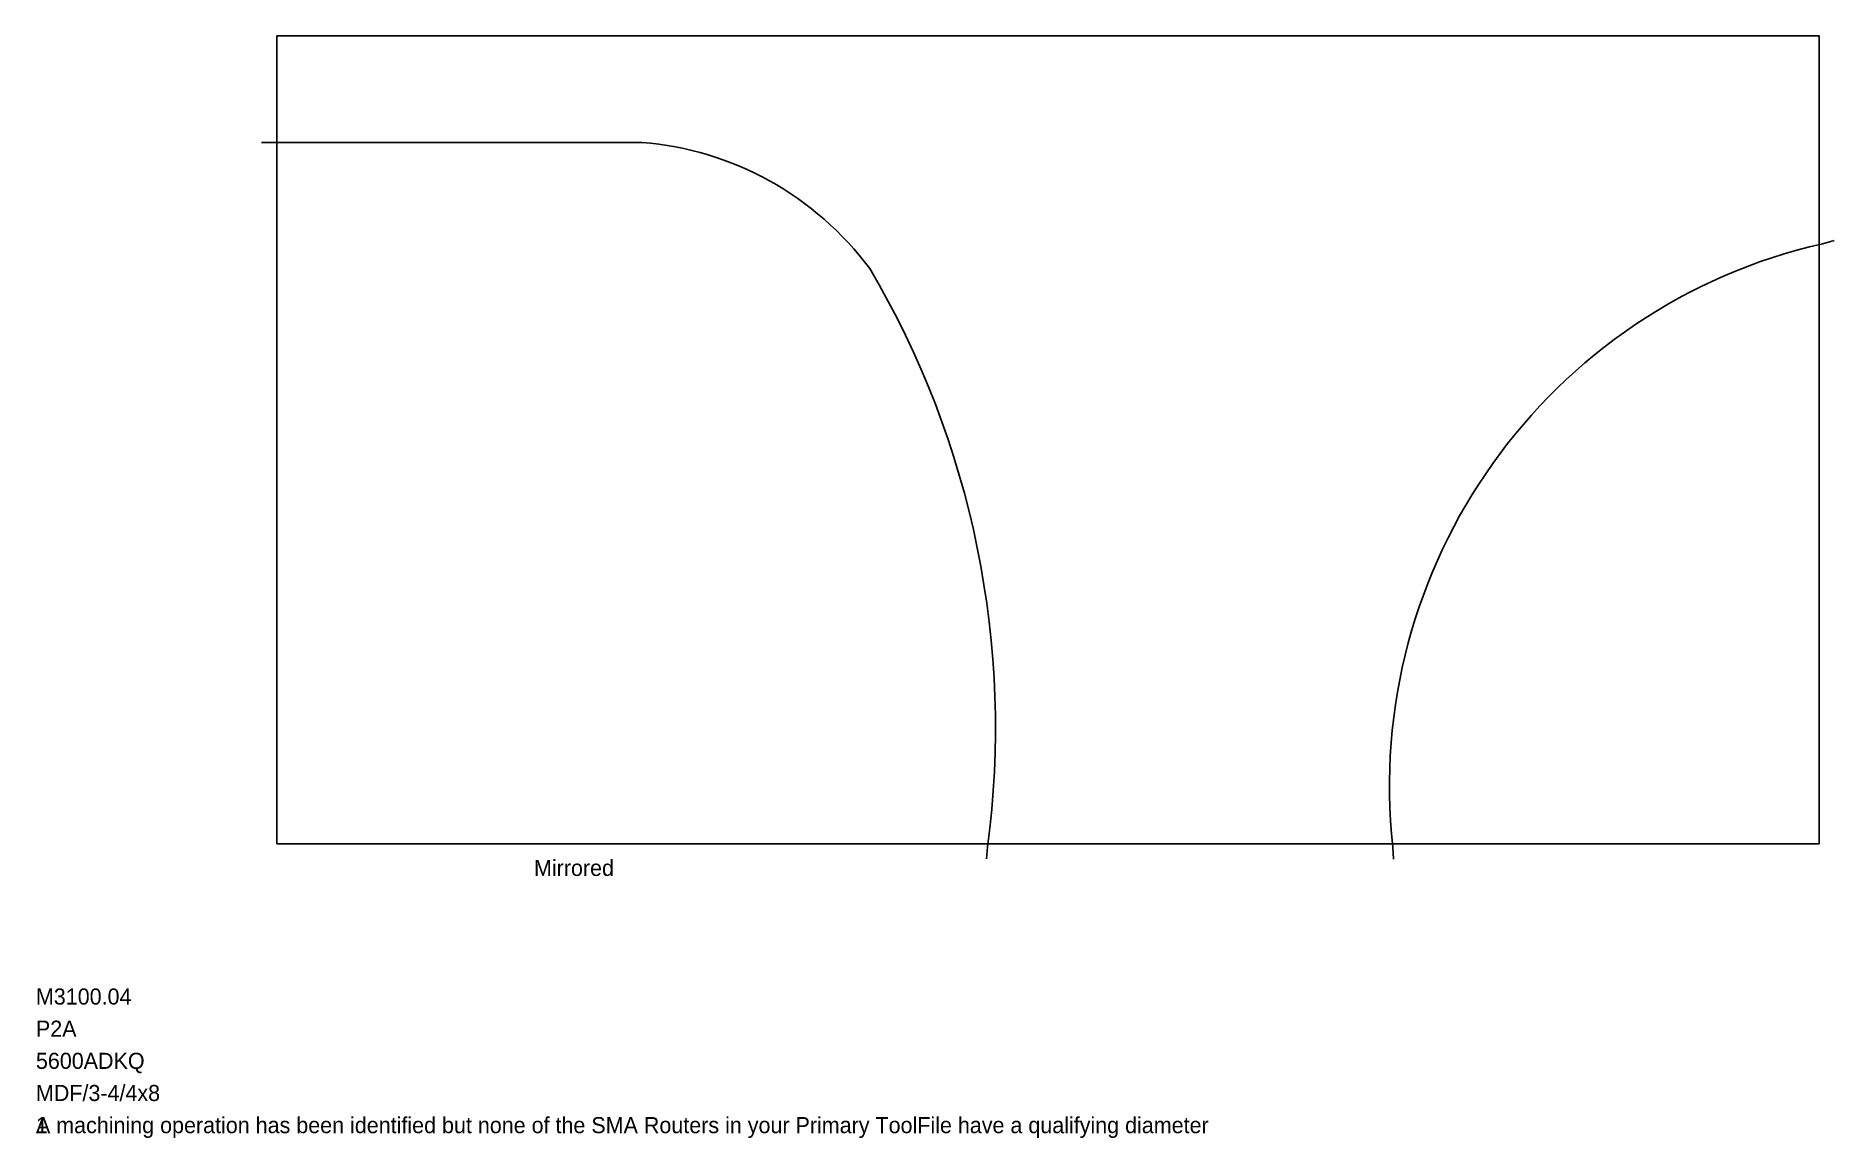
# Model space of a CAD drawing. Header units: metres. Extents: x -7.5 to 48.5, y -9.2 to 25.1.
import ezdxf

# ---------------------------------------------------------------- set-up
doc = ezdxf.new("R2010")
doc.units = ezdxf.units.M

msp = doc.modelspace()

# ---------------------------------------------------------------- linework, layer by layer
at = {"layer": 'BORDER_Z0P75', "color": 7}
msp.add_lwpolyline([(0, 0), (0, 25.125), (48, 25.125), (48, 0)], close=True, dxfattribs=at)
at = {"layer": 'ROUTE_Z0P75LT130RAMP', "color": 3}
for points in [[(22.078283, -0.472114), (22.117331, -0.099152, 0.168192909), (18.44854, 17.890899, 0.215997906), (11.360507, 21.81673), (-0.1, 21.81673), (-0.475, 21.81673)], [(48.458291, 18.764144), (48.097445, 18.662088, 0.380980377), (34.727038, -0.099439), (34.748341, -0.473833)]]:
    msp.add_lwpolyline(points, format="xyb", dxfattribs=at)

# ---------------------------------------------------------------- texts
at = {"layer": 'COMMENT', "color": 1}
msp.add_text('A machining operation has been identified but none of the SMA Routers in your Primary ToolFile have a qualifying diameter   ', height=0.5, dxfattribs=at).set_placement((-7.5, -9))
at = {"layer": 'DESCRIPTION', "color": 1}
msp.add_text('P2A', height=0.5, dxfattribs=at).set_placement((-7.5, -6))
at = {"layer": 'FILENAME', "color": 1}
msp.add_text('5600ADKQ', height=0.5, dxfattribs=at).set_placement((-7.5, -7))
at = {"layer": 'ITEMNUMBER', "color": 1}
msp.add_text('M3100.04', height=0.5, dxfattribs=at).set_placement((-7.5, -5))
at = {"layer": 'MATERIALNAME', "color": 1}
msp.add_text('MDF/3-4/4x8', height=0.5, dxfattribs=at).set_placement((-7.5, -8))
at = {"layer": 'Qty', "color": 1}
msp.add_text('1', height=0.5, dxfattribs=at).set_placement((-7.5, -9))
at = {"layer": 'RUNFIELD', "color": 1}
msp.add_text('Mirrored', height=0.5, dxfattribs=at).set_placement((8, -1))

doc.saveas('drawing.dxf')
